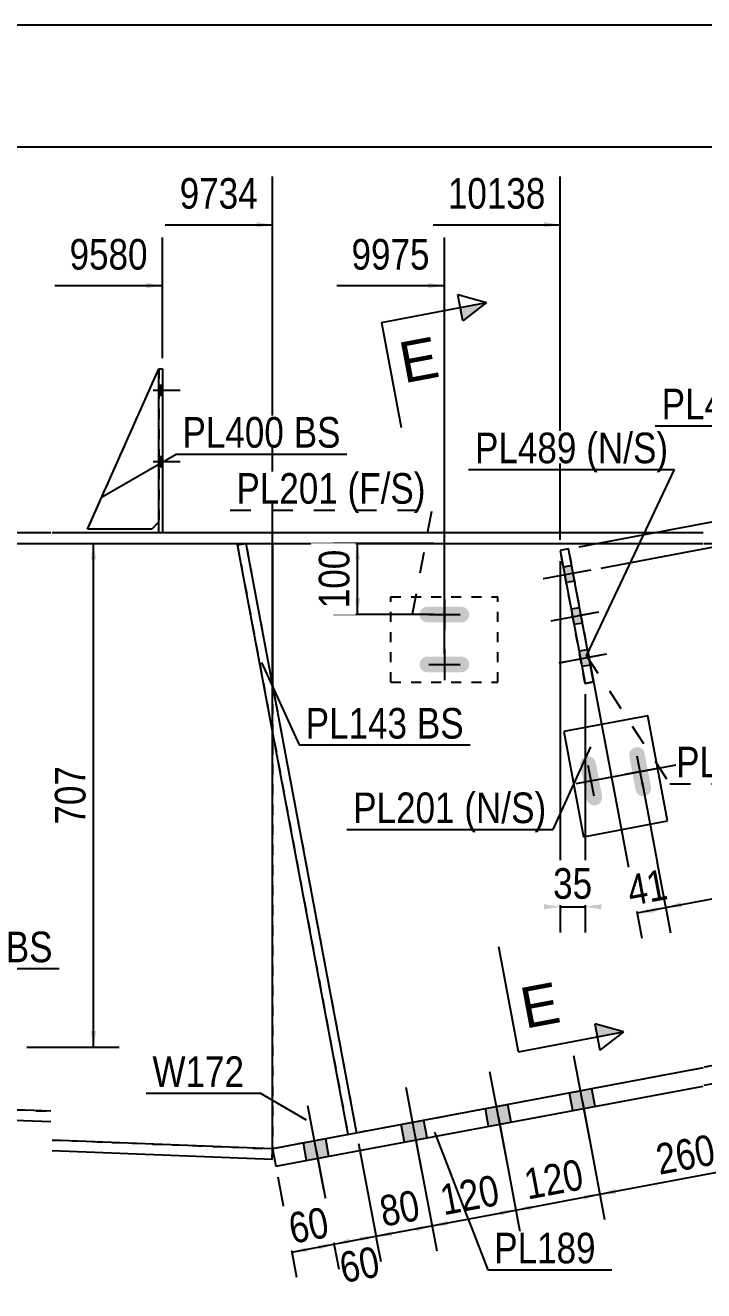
# Model space of a CAD drawing. Header units: millimetres. Extents: x -43 to 360, y -205 to 72.
# Drawn here: x 220.1 to 283.6, y -46.6 to 71.8 of the extents above; entities that cross this region are included whole.
import ezdxf

# ---------------------------------------------------------------- set-up
doc = ezdxf.new("R2010")
doc.units = ezdxf.units.MM
doc.linetypes.add('DXK_LINE_DOT1', pattern=[1.8814, 0.9407, -0.9407])
doc.linetypes.add('DXK_LINE_DOT2', pattern=[3.9198, 1.9599, -1.9599])
doc.styles.add('Arial', font='ARIAL.TTF', dxfattribs={"height": 0.2})
doc.styles.add('Arial Narrow', font='ARIALN.TTF', dxfattribs={"height": 0.2})

# ---------------------------------------------------------------- blocks, each defined once
blk = doc.blocks.new('Unknown-627019284-14518')
at = {"color": 5, "linetype": 'Continuous'}
blk.add_line((359.72, 71.81), (-40.28, 71.81), dxfattribs=at)
blk = doc.blocks.new('Part-627019284-8018 - 7994')
at = {"color": 2, "linetype": 'Continuous'}
for p, q in [((243.21, 23.33), (243.21, 10.01)), ((301.51, 23.33), (301.55, 23.14)), ((243.21, -33.33), (243.21, 5.68))]:
    blk.add_line(p, q, dxfattribs=at)
at = {"color": 7, "linetype": 'DXK_LINE_DOT1'}
for p, q in [((243.21, 23.33), (283.51, 23.33)), ((283.61, 23.33), (301.51, 23.33)), ((301.55, 23.14), (309.79, -20.78)), ((309.79, -20.78), (283.61, -25.7)), ((283.51, -25.76), (243.21, -33.33))]:
    blk.add_line(p, q, dxfattribs=at)
blk = doc.blocks.new('Part-627019284-8017 - 7994')
at = {"color": 2, "linetype": 'Continuous'}
blk.add_line((183.05, 23.33), (183.05, -23.33), dxfattribs=at)
at = {"color": 7, "linetype": 'DXK_LINE_DOT1'}
for p, q in [((183.05, 23.33), (186.39, 23.33)), ((186.49, 23.33), (193.17, 23.33)), ((193.27, 23.33), (207.82, 23.33)), ((207.92, 23.33), (222.47, 23.33)), ((222.57, 23.33), (243.21, 23.33)), ((243.21, 23.33), (243.21, -33.33)), ((183.05, -23.33), (186.39, -23.47)), ((186.49, -24), (193.17, -24.27)), ((193.27, -25.96), (207.82, -26.55)), ((207.92, -29.23), (222.47, -29.82)), ((222.57, -32.51), (243.21, -33.33))]:
    blk.add_line(p, q, dxfattribs=at)
blk = doc.blocks.new('Part-627019284-8013 - 7994')
at = {"color": 2, "linetype": 'Continuous'}
for p, q in [((222.47, 24.33), (207.92, 24.33)), ((283.51, 24.33), (222.57, 24.33)), ((207.92, 23.33), (222.47, 23.33)), ((222.57, 23.33), (283.51, 23.33))]:
    blk.add_line(p, q, dxfattribs=at)
blk = doc.blocks.new('Part-627019284-8022 - 7994')
at = {"color": 2, "linetype": 'Continuous'}
for p, q in [((189.82, -25.13), (189.86, -24.13)), ((193.17, -24.27), (189.86, -24.13)), ((193.17, -25.27), (189.82, -25.13)), ((203.62, -26.38), (193.27, -25.96)), ((207.82, -27.55), (193.27, -26.96)), ((207.82, -26.55), (203.78, -26.38)), ((218.27, -29.65), (207.92, -29.23)), ((222.47, -30.82), (207.92, -30.24)), ((222.47, -29.82), (218.43, -29.66)), ((243.21, -33.33), (222.57, -32.51)), ((243.17, -34.33), (222.57, -33.51)), ((243.17, -34.33), (243.21, -33.33))]:
    blk.add_line(p, q, dxfattribs=at)
blk = doc.blocks.new('Part-627019284-8089 - 7994')
at = {"color": 2, "linetype": 'Continuous'}
for p, q in [((225.9, 24.67), (232.57, 39.67)), ((232.57, 25.33), (231.9, 24.67)), ((231.9, 24.67), (225.9, 24.67))]:
    blk.add_line(p, q, dxfattribs=at)
at = {"color": 7, "linetype": 'DXK_LINE_DOT1'}
blk.add_line((232.57, 39.67), (232.57, 25.33), dxfattribs=at)
blk = doc.blocks.new('Part-627019284-8026 - 7994')
at = {"color": 2, "linetype": 'Continuous'}
for p, q in [((239.92, 23.19), (240.71, 23.33)), ((250.28, -32), (239.92, 23.19)), ((240.71, 23.33), (251.07, -31.86))]:
    blk.add_line(p, q, dxfattribs=at)
blk = doc.blocks.new('Part-627019284-8027 - 7994')
at = {"color": 7, "linetype": 'DXK_LINE_DOT1'}
for p, q in [((240.71, 23.33), (239.92, 23.19)), ((239.92, 23.19), (250.28, -32)), ((240.71, 23.33), (251.07, -31.86))]:
    blk.add_line(p, q, dxfattribs=at)
blk = doc.blocks.new('Part-627019284-8030 - 7994')
at = {"color": 2, "linetype": 'Continuous'}
for p, q in [((317.66, -19.31), (283.61, -25.7)), ((317.96, -20.94), (317.66, -19.31)), ((283.61, -27.39), (317.96, -20.94)), ((283.51, -25.76), (243.21, -33.33)), ((243.52, -34.97), (283.51, -27.46)), ((243.21, -33.33), (243.52, -34.97))]:
    blk.add_line(p, q, dxfattribs=at)
blk = doc.blocks.new('Part-627019284-8036 - 7994')
at = {"color": 7, "linetype": 'DXK_LINE_DOT1'}
for p, q in [((254.29, 10.33), (254.29, 18.33)), ((254.29, 18.33), (264.29, 18.33)), ((264.29, 10.33), (264.29, 18.33)), ((254.29, 10.33), (264.29, 10.33))]:
    blk.add_line(p, q, dxfattribs=at)
blk = doc.blocks.new('Part-627019284-8045 - 7994')
at = {"color": 2, "linetype": 'Continuous'}
for p, q in [((232.57, 24.33), (232.57, 39.67)), ((232.57, 39.67), (232.9, 39.67)), ((232.9, 39.67), (232.9, 24.33))]:
    blk.add_line(p, q, dxfattribs=at)
at = {"color": 7, "linetype": 'DXK_LINE_DOT1'}
blk.add_line((232.9, 24.33), (232.57, 24.33), dxfattribs=at)
blk = doc.blocks.new('Part-627019284-8048 - 7994')
at = {"color": 2, "linetype": 'Continuous'}
for p, q in [((278.33, 7.18), (270.47, 5.71)), ((280.18, -2.64), (278.33, 7.18)), ((270.47, 5.71), (272.32, -4.12)), ((272.32, -4.12), (280.18, -2.64))]:
    blk.add_line(p, q, dxfattribs=at)
blk = doc.blocks.new('Part-627019284-8049 - 7994')
at = {"color": 2, "linetype": 'Continuous'}
for p, q in [((270.92, 22.82), (270.13, 22.67)), ((270.13, 22.67), (272.47, 10.22)), ((273.26, 10.37), (270.92, 22.82)), ((272.47, 10.22), (273.26, 10.37))]:
    blk.add_line(p, q, dxfattribs=at)
blk = doc.blocks.new('Part-627019284-8071 - 7994')
at = {"color": 7, "linetype": 'DXK_LINE_DOT1'}
for p, q in [((270.92, 22.82), (270.13, 22.67)), ((272.47, 10.22), (270.13, 22.67)), ((273.26, 10.37), (270.92, 22.82)), ((273.26, 10.37), (272.47, 10.22))]:
    blk.add_line(p, q, dxfattribs=at)
blk = doc.blocks.new('Part-627019284-8109 - 7994')
at = {"color": 7, "linetype": 'DXK_LINE_DOT1'}
for p, q in [((225.9, 24.67), (232.57, 39.67)), ((232.57, 25.33), (231.9, 24.67)), ((231.9, 24.67), (225.9, 24.67))]:
    blk.add_line(p, q, dxfattribs=at)
blk = doc.blocks.new('Bolt-627019284-8120 - 7994')
at = {"linetype": 'Continuous'}
for points in [[(261.57, 16.39), (261.63, 16.67), (261.57, 16.95), (261.41, 17.19), (261.17, 17.35), (260.89, 17.4), (257.69, 17.4), (257.41, 17.35), (257.17, 17.19), (257.01, 16.95), (256.96, 16.67), (257.01, 16.39), (257.17, 16.15), (257.41, 15.99), (257.69, 15.93), (260.89, 15.93), (261.17, 15.99), (261.41, 16.15)], [(261.57, 11.72), (261.63, 12), (261.57, 12.28), (261.41, 12.52), (261.17, 12.68), (260.89, 12.73), (257.69, 12.73), (257.41, 12.68), (257.17, 12.52), (257.01, 12.28), (256.96, 12), (257.01, 11.72), (257.17, 11.48), (257.41, 11.32), (257.69, 11.27), (260.89, 11.27), (261.17, 11.32), (261.41, 11.48)]]:
    blk.add_hatch(color=3, dxfattribs=at).paths.add_polyline_path(points)
at = {"color": 3, "linetype": 'Continuous'}
for p, q in [((259.29, 18.13), (259.29, 15.2)), ((257.83, 16.67), (260.76, 16.67)), ((259.29, 13.47), (259.29, 10.53)), ((257.83, 12), (260.76, 12))]:
    blk.add_line(p, q, dxfattribs=at)
blk = doc.blocks.new('Bolt-627019284-8121 - 7994')
at = {"linetype": 'Continuous'}
for points in [[(277.74, 4.14), (277.47, 4.25), (277.19, 4.26), (276.92, 4.15), (276.72, 3.95), (276.6, 3.69), (276.6, 3.4), (277.19, 0.25), (277.3, -0.01), (277.5, -0.22), (277.76, -0.33), (278.05, -0.33), (278.31, -0.22), (278.52, -0.02), (278.63, 0.24), (278.63, 0.53), (278.04, 3.67), (277.94, 3.94)], [(273.15, 3.28), (272.89, 3.39), (272.6, 3.39), (272.34, 3.29), (272.13, 3.09), (272.02, 2.82), (272.02, 2.54), (272.61, -0.61), (272.71, -0.87), (272.91, -1.08), (273.18, -1.19), (273.46, -1.19), (273.73, -1.09), (273.93, -0.89), (274.04, -0.62), (274.05, -0.34), (273.46, 2.81), (273.35, 3.07)]]:
    blk.add_hatch(color=3, dxfattribs=at).paths.add_polyline_path(points)
at = {"color": 3, "linetype": 'Continuous'}
for p, q in [((273.3, -0.34), (272.76, 2.54)), ((277.89, 0.52), (277.35, 3.4)), ((274.47, 1.37), (271.59, 0.83)), ((279.06, 2.23), (276.18, 1.69))]:
    blk.add_line(p, q, dxfattribs=at)
blk = doc.blocks.new('Bolt-627019284-8122 - 7994')
at = {"linetype": 'Continuous'}
for points in [[(314.77, -19.85), (312.68, -20.24), (312.98, -21.88), (315.08, -21.49)], [(314.77, -19.85), (312.68, -20.24), (312.98, -21.88), (315.08, -21.49)], [(305.6, -21.57), (303.5, -21.96), (303.81, -23.6), (305.91, -23.21)], [(305.6, -21.57), (303.5, -21.96), (303.81, -23.6), (305.91, -23.21)], [(297.74, -23.05), (295.64, -23.44), (295.95, -25.08), (298.04, -24.68)], [(297.74, -23.05), (295.64, -23.44), (295.95, -25.08), (298.04, -24.68)], [(289.87, -24.52), (287.78, -24.92), (288.09, -26.55), (290.18, -26.16)], [(289.87, -24.52), (287.78, -24.92), (288.09, -26.55), (290.18, -26.16)], [(273.09, -27.72), (270.99, -28.12), (271.3, -29.75), (273.39, -29.36)], [(273.09, -27.72), (270.99, -28.12), (271.3, -29.75), (273.39, -29.36)], [(265.22, -29.2), (263.13, -29.59), (263.43, -31.23), (265.53, -30.84)], [(265.22, -29.2), (263.13, -29.59), (263.43, -31.23), (265.53, -30.84)], [(257.36, -30.68), (255.26, -31.07), (255.57, -32.71), (257.67, -32.31)], [(257.36, -30.68), (255.26, -31.07), (255.57, -32.71), (257.67, -32.31)], [(248.19, -32.4), (246.09, -32.79), (246.4, -34.43), (248.49, -34.04)], [(248.19, -32.4), (246.09, -32.79), (246.4, -34.43), (248.49, -34.04)]]:
    blk.add_hatch(color=3, dxfattribs=at).paths.add_polyline_path(points)
at = {"color": 3, "linetype": 'Continuous'}
for p, q in [((314.58, -24.61), (313.11, -16.77)), ((314.58, -24.61), (313.11, -16.77)), ((305.41, -26.34), (303.94, -18.49)), ((305.41, -26.34), (303.94, -18.49)), ((297.55, -27.81), (296.07, -19.97)), ((297.55, -27.81), (296.07, -19.97)), ((315.08, -21.49), (314.77, -19.85)), ((315.08, -21.49), (314.77, -19.85)), ((312.98, -21.88), (312.68, -20.24)), ((312.98, -21.88), (312.68, -20.24)), ((289.68, -29.29), (288.21, -21.44)), ((289.68, -29.29), (288.21, -21.44)), ((303.81, -23.6), (303.5, -21.96)), ((303.81, -23.6), (303.5, -21.96)), ((305.91, -23.21), (305.6, -21.57)), ((305.91, -23.21), (305.6, -21.57)), ((295.95, -25.08), (295.64, -23.44)), ((295.95, -25.08), (295.64, -23.44)), ((298.04, -24.68), (297.74, -23.05)), ((298.04, -24.68), (297.74, -23.05)), ((272.9, -32.49), (271.42, -24.64)), ((272.9, -32.49), (271.42, -24.64)), ((290.18, -26.16), (289.87, -24.52)), ((290.18, -26.16), (289.87, -24.52)), ((288.09, -26.55), (287.78, -24.92)), ((288.09, -26.55), (287.78, -24.92)), ((265.03, -33.97), (263.56, -26.12)), ((265.03, -33.97), (263.56, -26.12)), ((257.17, -35.44), (255.7, -27.6)), ((257.17, -35.44), (255.7, -27.6)), ((271.3, -29.75), (270.99, -28.12)), ((271.3, -29.75), (270.99, -28.12)), ((273.39, -29.36), (273.09, -27.72)), ((273.39, -29.36), (273.09, -27.72)), ((248, -37.17), (246.52, -29.32)), ((248, -37.17), (246.52, -29.32)), ((263.43, -31.23), (263.13, -29.59)), ((263.43, -31.23), (263.13, -29.59)), ((265.53, -30.84), (265.22, -29.2)), ((265.53, -30.84), (265.22, -29.2)), ((257.67, -32.31), (257.36, -30.68)), ((257.67, -32.31), (257.36, -30.68)), ((255.57, -32.71), (255.26, -31.07)), ((255.57, -32.71), (255.26, -31.07)), ((246.4, -34.43), (246.09, -32.79)), ((246.4, -34.43), (246.09, -32.79)), ((248.49, -34.04), (248.19, -32.4)), ((248.49, -34.04), (248.19, -32.4))]:
    blk.add_line(p, q, dxfattribs=at)
blk = doc.blocks.new('Bolt-627019284-8135 - 7994')
at = {"linetype": 'Continuous'}
for points in [[(232.9, 37.2), (232.9, 38.13), (232.57, 38.13), (232.57, 37.2)], [(232.9, 37.2), (232.9, 38.13), (232.57, 38.13), (232.57, 37.2)], [(232.9, 37.2), (232.9, 38.13), (232.57, 38.13), (232.57, 37.2)], [(232.9, 30.53), (232.9, 31.47), (232.57, 31.47), (232.57, 30.53)], [(232.9, 30.53), (232.9, 31.47), (232.57, 31.47), (232.57, 30.53)], [(232.9, 30.53), (232.9, 31.47), (232.57, 31.47), (232.57, 30.53)]]:
    blk.add_hatch(color=3, dxfattribs=at).paths.add_polyline_path(points)
at = {"color": 3, "linetype": 'Continuous'}
for p, q in [((232.57, 38.13), (232.9, 38.13)), ((232.57, 38.13), (232.9, 38.13)), ((232.57, 38.13), (232.9, 38.13)), ((232.03, 37.67), (234.57, 37.67)), ((232.03, 37.67), (234.57, 37.67)), ((232.03, 37.67), (234.57, 37.67)), ((232.57, 37.2), (232.9, 37.2)), ((232.57, 37.2), (232.9, 37.2)), ((232.57, 37.2), (232.9, 37.2)), ((232.03, 31), (234.57, 31)), ((232.03, 31), (234.57, 31)), ((232.03, 31), (234.57, 31)), ((232.57, 31.47), (232.9, 31.47)), ((232.57, 31.47), (232.9, 31.47)), ((232.57, 31.47), (232.9, 31.47)), ((232.57, 30.53), (232.9, 30.53)), ((232.57, 30.53), (232.9, 30.53)), ((232.57, 30.53), (232.9, 30.53))]:
    blk.add_line(p, q, dxfattribs=at)
blk = doc.blocks.new('Bolt-627019284-8139 - 7994')
at = {"linetype": 'Continuous'}
for points in [[(271.49, 19.8), (271.21, 21.25), (270.43, 21.1), (270.7, 19.66)], [(272.22, 15.87), (271.95, 17.31), (271.17, 17.17), (271.44, 15.73)], [(272.96, 11.94), (272.69, 13.38), (271.91, 13.24), (272.18, 11.79)]]:
    blk.add_hatch(color=3, dxfattribs=at).paths.add_polyline_path(points)
at = {"color": 3, "linetype": 'Continuous'}
for p, q in [((272.99, 20.83), (268.53, 20)), ((271.21, 21.25), (270.43, 21.1)), ((271.49, 19.8), (270.7, 19.66)), ((273.73, 16.9), (269.27, 16.06)), ((271.95, 17.31), (271.17, 17.17)), ((272.22, 15.87), (271.44, 15.73)), ((272.69, 13.38), (271.91, 13.24)), ((274.46, 12.97), (270.01, 12.13)), ((272.96, 11.94), (272.18, 11.79))]:
    blk.add_line(p, q, dxfattribs=at)
blk = doc.blocks.new('Bolt-627019284-8154 - 7994')
at = {"color": 3, "linetype": 'DXK_LINE_DOT2'}
for p, q in [((272.99, 20.83), (268.53, 20)), ((271.21, 21.25), (270.43, 21.1)), ((271.49, 19.8), (270.7, 19.66)), ((273.73, 16.9), (269.27, 16.06)), ((271.95, 17.31), (271.17, 17.17)), ((272.22, 15.87), (271.44, 15.73)), ((272.69, 13.38), (271.91, 13.24)), ((274.46, 12.97), (270.01, 12.13)), ((272.96, 11.94), (272.18, 11.79))]:
    blk.add_line(p, q, dxfattribs=at)
blk = doc.blocks.new('StraightDimension-627019284-15690 - 7994')
at = {"linetype": 'Continuous'}
for points in [[(278.84, -11.23), (277.32, -11.26), (278.75, -10.74)], [(278.49, -10.79), (280.01, -10.75), (278.58, -11.28)]]:
    blk.add_hatch(color=7, dxfattribs=at).paths.add_polyline_path(points)
at = {"color": 7, "linetype": 'Continuous'}
for p, q in [((272.69, 13.39), (277.76, -13.62)), ((277.8, 0.98), (280.45, -13.11)), ((277.32, -11.26), (280.01, -10.75))]:
    blk.add_line(p, q, dxfattribs=at)
at = {"color": 0}
blk.add_wipeout([(281.02, -10.41), (280.25, -6.28), (275.47, -7.18), (276.25, -11.31)], dxfattribs=at)
at = {"color": 3, "style": 'Arial Narrow'}
blk.add_text('41', height=2.863, rotation=10.6341, dxfattribs=at).set_placement((276.73, -10.61))
blk = doc.blocks.new('StraightDimension-627019284-16312 - 7994')
at = {"linetype": 'Continuous'}
for points in [[(250.47, -42.22), (248.95, -42.26), (250.38, -41.73)], [(251.36, -41.55), (252.88, -41.52), (251.46, -42.04)]]:
    blk.add_hatch(color=7, dxfattribs=at).paths.add_polyline_path(points)
at = {"color": 7, "linetype": 'Continuous'}
for p, q in [((251.25, -32.84), (253.3, -43.73)), ((247.32, -33.58), (249.37, -44.47)), ((248.95, -42.26), (252.88, -41.52))]:
    blk.add_line(p, q, dxfattribs=at)
at = {"color": 0}
blk.add_wipeout([(254.11, -45.71), (253.33, -41.59), (248.56, -42.48), (249.34, -46.61)], dxfattribs=at)
at = {"color": 3, "style": 'Arial Narrow'}
blk.add_text('60', height=2.863, rotation=10.6341, dxfattribs=at).set_placement((249.81, -45.91))
blk = doc.blocks.new('StraightDimension-627019284-16311 - 7994')
at = {"linetype": 'Continuous'}
for points in [[(254.4, -41.49), (252.88, -41.52), (254.31, -41)], [(256.61, -40.56), (258.13, -40.53), (256.7, -41.06)]]:
    blk.add_hatch(color=7, dxfattribs=at).paths.add_polyline_path(points)
at = {"color": 7, "linetype": 'Continuous'}
for p, q in [((256.5, -31.86), (258.57, -42.89)), ((251.25, -32.84), (253.33, -43.88)), ((252.88, -41.52), (258.13, -40.53))]:
    blk.add_line(p, q, dxfattribs=at)
at = {"color": 0}
blk.add_wipeout([(257.86, -40.43), (257.09, -36.3), (252.32, -37.2), (253.09, -41.33)], dxfattribs=at)
at = {"color": 3, "style": 'Arial Narrow'}
blk.add_text('80', height=2.863, rotation=10.6341, dxfattribs=at).set_placement((253.57, -40.63))
blk = doc.blocks.new('StraightDimension-627019284-15319 - 7994')
at = {"color": 7, "linetype": 'Continuous'}
blk.add_line((-2.59, 60.44), (317.96, 60.44), dxfattribs=at)
blk = doc.blocks.new('StraightDimension-627019284-15499 - 7994')
at = {"linetype": 'Continuous'}
for points in [[(250.9, 21.83), (251.15, 23.33), (251.4, 21.83)], [(251.4, 18.17), (251.15, 16.67), (250.9, 18.17)]]:
    blk.add_hatch(color=7, dxfattribs=at).paths.add_polyline_path(points)
at = {"color": 7, "linetype": 'Continuous'}
for p, q in [((258.29, 23.33), (248.9, 23.33)), ((251.15, 16.67), (251.15, 23.33)), ((258.29, 16.67), (248.9, 16.67))]:
    blk.add_line(p, q, dxfattribs=at)
at = {"color": 0}
blk.add_wipeout([(251, 23.34), (246.8, 23.34), (246.8, 16.66), (251, 16.66)], dxfattribs=at)
at = {"color": 3, "style": 'Arial Narrow'}
blk.add_text('100', height=2.863, rotation=90.0002, dxfattribs=at).set_placement((250.4, 17.26))
blk = doc.blocks.new('StraightDimension-627019284-15689 - 7994')
at = {"linetype": 'Continuous'}
for points in [[(305.44, -5.72), (306.96, -5.69), (305.53, -6.22)], [(281.53, -10.72), (280.01, -10.75), (281.43, -10.23)]]:
    blk.add_hatch(color=7, dxfattribs=at).paths.add_polyline_path(points)
at = {"color": 7, "linetype": 'Continuous'}
for p, q in [((302.32, 19), (307.4, -8.05)), ((277.8, 0.98), (280.45, -13.11)), ((280.01, -10.75), (306.96, -5.69))]:
    blk.add_line(p, q, dxfattribs=at)
at = {"color": 0}
blk.add_wipeout([(296.74, -7.46), (295.96, -3.33), (289.4, -4.57), (290.17, -8.69)], dxfattribs=at)
at = {"color": 3, "style": 'Arial Narrow'}
blk.add_text('415', height=2.863, rotation=10.6341, dxfattribs=at).set_placement((290.65, -7.99))
blk = doc.blocks.new('StraightDimension-627019284-16308 - 7994')
at = {"linetype": 'Continuous'}
for points in [[(289.13, -34.46), (290.65, -34.43), (289.22, -34.95)], [(275.37, -37.55), (273.85, -37.58), (275.28, -37.06)]]:
    blk.add_hatch(color=7, dxfattribs=at).paths.add_polyline_path(points)
at = {"color": 7, "linetype": 'Continuous'}
for p, q in [((289.01, -25.7), (291.09, -36.78)), ((272.22, -28.9), (274.29, -39.94)), ((273.85, -37.58), (290.65, -34.43))]:
    blk.add_line(p, q, dxfattribs=at)
at = {"color": 0}
blk.add_wipeout([(285.51, -35.24), (284.73, -31.11), (278.16, -32.34), (278.94, -36.47)], dxfattribs=at)
at = {"color": 3, "style": 'Arial Narrow'}
blk.add_text('260', height=2.863, rotation=10.6341, dxfattribs=at).set_placement((279.42, -35.77))
blk = doc.blocks.new('StraightDimension-627019284-16309 - 7994')
at = {"linetype": 'Continuous'}
for points in [[(272.33, -37.61), (273.85, -37.58), (272.42, -38.1)], [(267.51, -39.03), (265.99, -39.06), (267.42, -38.53)]]:
    blk.add_hatch(color=7, dxfattribs=at).paths.add_polyline_path(points)
at = {"color": 7, "linetype": 'Continuous'}
for p, q in [((272.22, -28.9), (274.29, -39.94)), ((264.36, -30.38), (266.43, -41.42)), ((265.99, -39.06), (273.85, -37.58))]:
    blk.add_line(p, q, dxfattribs=at)
at = {"color": 0}
blk.add_wipeout([(273.18, -37.55), (272.4, -33.43), (265.83, -34.66), (266.61, -38.79)], dxfattribs=at)
at = {"color": 3, "style": 'Arial Narrow'}
blk.add_text('120', height=2.863, rotation=10.6341, dxfattribs=at).set_placement((267.09, -38.09))
blk = doc.blocks.new('StraightDimension-627019284-16310 - 7994')
at = {"linetype": 'Continuous'}
for points in [[(264.47, -39.09), (265.99, -39.06), (264.56, -39.58)], [(259.65, -40.5), (258.13, -40.53), (259.55, -40.01)]]:
    blk.add_hatch(color=7, dxfattribs=at).paths.add_polyline_path(points)
at = {"color": 7, "linetype": 'Continuous'}
for p, q in [((264.36, -30.38), (266.43, -41.42)), ((256.5, -31.86), (258.57, -42.89)), ((258.13, -40.53), (265.99, -39.06))]:
    blk.add_line(p, q, dxfattribs=at)
at = {"color": 0}
blk.add_wipeout([(265.31, -39.03), (264.54, -34.9), (257.97, -36.14), (258.75, -40.26)], dxfattribs=at)
at = {"color": 3, "style": 'Arial Narrow'}
blk.add_text('120', height=2.863, rotation=10.6341, dxfattribs=at).set_placement((259.22, -39.56))
blk = doc.blocks.new('StraightDimension-627019284-16313 - 7994')
at = {"linetype": 'Continuous'}
for points in [[(246.54, -42.96), (245.02, -42.99), (246.45, -42.47)], [(247.43, -42.29), (248.95, -42.26), (247.53, -42.78)]]:
    blk.add_hatch(color=7, dxfattribs=at).paths.add_polyline_path(points)
at = {"color": 7, "linetype": 'Continuous'}
for p, q in [((247.32, -33.58), (249.4, -44.61)), ((243.7, -35.95), (245.46, -45.35)), ((245.02, -42.99), (248.95, -42.26))]:
    blk.add_line(p, q, dxfattribs=at)
at = {"color": 0}
blk.add_wipeout([(249.35, -42.03), (248.57, -37.9), (243.8, -38.8), (244.57, -42.93)], dxfattribs=at)
at = {"color": 3, "style": 'Arial Narrow'}
blk.add_text('60', height=2.863, rotation=10.6341, dxfattribs=at).set_placement((245.05, -42.23))
blk = doc.blocks.new('StraightDimension-627019284-16387 - 7994')
at = {"linetype": 'Continuous'}
for points in [[(226.2, 21.83), (226.45, 23.33), (226.7, 21.83)], [(226.7, -22.32), (226.45, -23.82), (226.2, -22.32)]]:
    blk.add_hatch(color=7, dxfattribs=at).paths.add_polyline_path(points)
at = {"color": 7, "linetype": 'Continuous'}
for p, q in [((220.22, 23.33), (228.85, 23.33)), ((226.45, -23.82), (226.45, 23.33)), ((220.22, -23.82), (228.85, -23.82))]:
    blk.add_line(p, q, dxfattribs=at)
at = {"color": 0}
blk.add_wipeout([(226.3, 3.1), (222.1, 3.1), (222.1, -3.59), (226.3, -3.59)], dxfattribs=at)
at = {"color": 3, "style": 'Arial Narrow'}
blk.add_text('707', height=2.863, rotation=90.0002, dxfattribs=at).set_placement((225.7, -2.99))
blk = doc.blocks.new('StraightDimension-627019284-17892 - 7994')
at = {"linetype": 'Continuous'}
for points in [[(268.63, -10.43), (270.13, -10.68), (268.63, -10.93)], [(273.97, -10.93), (272.47, -10.68), (273.97, -10.43)]]:
    blk.add_hatch(color=7, dxfattribs=at).paths.add_polyline_path(points)
at = {"color": 7, "linetype": 'Continuous'}
for p, q in [((270.13, 21.67), (270.13, -13.08)), ((272.47, 9.22), (272.47, -13.08)), ((270.13, -10.68), (272.47, -10.68))]:
    blk.add_line(p, q, dxfattribs=at)
at = {"color": 0}
blk.add_wipeout([(273.73, -10.53), (273.73, -6.33), (268.87, -6.33), (268.87, -10.53)], dxfattribs=at)
at = {"color": 3, "style": 'Arial Narrow'}
blk.add_text('35', height=2.863, dxfattribs=at).set_placement((269.47, -9.93))
blk = doc.blocks.new('StraightDimension-627019284-19514 - 7994')
at = {"linetype": 'Continuous'}
blk.add_hatch(color=7, dxfattribs=at).paths.add_polyline_path([(268.63, 53.4), (270.13, 53.15), (268.63, 52.9)])
at = {"color": 7, "linetype": 'Continuous'}
for p, q in [((270.13, 23.67), (270.13, 57.65)), ((258.24, 53.15), (270.13, 53.15))]:
    blk.add_line(p, q, dxfattribs=at)
at = {"color": 0}
blk.add_wipeout([(269.36, 54.05), (269.36, 58.25), (259.02, 58.25), (259.02, 54.05)], dxfattribs=at)
at = {"color": 3, "style": 'Arial Narrow'}
blk.add_text('10138', height=2.863, dxfattribs=at).set_placement((259.62, 54.65))
blk = doc.blocks.new('StraightDimension-627019284-19515 - 7994')
at = {"linetype": 'Continuous'}
blk.add_hatch(color=7, dxfattribs=at).paths.add_polyline_path([(257.79, 47.7), (259.29, 47.45), (257.79, 47.2)])
at = {"color": 7, "linetype": 'Continuous'}
for p, q in [((259.29, 13), (259.29, 51.95)), ((249.23, 47.45), (259.29, 47.45))]:
    blk.add_line(p, q, dxfattribs=at)
at = {"color": 0}
blk.add_wipeout([(258.52, 48.35), (258.52, 52.55), (250, 52.55), (250, 48.35)], dxfattribs=at)
at = {"color": 3, "style": 'Arial Narrow'}
blk.add_text('9975', height=2.863, dxfattribs=at).set_placement((250.6, 48.95))
blk = doc.blocks.new('StraightDimension-627019284-19516 - 7994')
at = {"linetype": 'Continuous'}
blk.add_hatch(color=7, dxfattribs=at).paths.add_polyline_path([(241.71, 53.4), (243.21, 53.15), (241.71, 52.9)])
at = {"color": 7, "linetype": 'Continuous'}
for p, q in [((243.21, -32.33), (243.21, 57.65)), ((233.15, 53.15), (243.21, 53.15))]:
    blk.add_line(p, q, dxfattribs=at)
at = {"color": 0}
blk.add_wipeout([(242.43, 54.05), (242.43, 58.25), (233.92, 58.25), (233.92, 54.05)], dxfattribs=at)
at = {"color": 3, "style": 'Arial Narrow'}
blk.add_text('9734', height=2.863, dxfattribs=at).set_placement((234.52, 54.65))
blk = doc.blocks.new('StraightDimension-627019284-19517 - 7994')
at = {"linetype": 'Continuous'}
blk.add_hatch(color=7, dxfattribs=at).paths.add_polyline_path([(231.4, 47.7), (232.9, 47.45), (231.4, 47.2)])
at = {"color": 7, "linetype": 'Continuous'}
for p, q in [((232.9, 40.67), (232.9, 51.95)), ((222.84, 47.45), (232.9, 47.45))]:
    blk.add_line(p, q, dxfattribs=at)
at = {"color": 0}
blk.add_wipeout([(232.13, 48.35), (232.13, 52.55), (223.61, 52.55), (223.61, 48.35)], dxfattribs=at)
at = {"color": 3, "style": 'Arial Narrow'}
blk.add_text('9580', height=2.863, dxfattribs=at).set_placement((224.21, 48.95))
blk = doc.blocks.new('StraightDimension-627019284-21701 - 7994')
at = {"linetype": 'Continuous'}
for points in [[(320.11, 8.42), (320.08, 9.94), (320.6, 8.51)], [(325.27, -16.35), (325.3, -17.87), (324.78, -16.44)]]:
    blk.add_hatch(color=7, dxfattribs=at).paths.add_polyline_path(points)
at = {"color": 7, "linetype": 'Continuous'}
for p, q in [((274.01, 1.29), (322.29, 10.35)), ((320.08, 9.94), (325.3, -17.87)), ((301.62, -22.32), (327.51, -17.45))]:
    blk.add_line(p, q, dxfattribs=at)
at = {"color": 0}
blk.add_wipeout([(323.46, -7.22), (327.58, -6.45), (326.35, 0.12), (322.22, -0.65)], dxfattribs=at)
at = {"color": 3, "style": 'Arial Narrow'}
blk.add_text('425', height=2.863, rotation=-79.3661, dxfattribs=at).set_placement((322.92, -1.13))
blk = doc.blocks.new('StraightDimension-627019284-21702 - 7994')
at = {"linetype": 'Continuous'}
for points in [[(316.53, 27.48), (316.5, 29), (317.02, 27.58)], [(320.05, 11.46), (320.08, 9.94), (319.56, 11.37)]]:
    blk.add_hatch(color=7, dxfattribs=at).paths.add_polyline_path(points)
at = {"color": 7, "linetype": 'Continuous'}
for p, q in [((273.97, 21.02), (318.71, 29.42)), ((316.5, 29), (320.08, 9.94)), ((274.01, 1.29), (322.29, 10.35))]:
    blk.add_line(p, q, dxfattribs=at)
at = {"color": 0}
blk.add_wipeout([(319.05, 16.21), (323.18, 16.99), (321.95, 23.56), (317.82, 22.78)], dxfattribs=at)
at = {"color": 3, "style": 'Arial Narrow'}
blk.add_text('291', height=2.863, rotation=-79.3661, dxfattribs=at).set_placement((318.52, 22.3))
blk = doc.blocks.new('StraightDimension-627019284-21703 - 7994')
at = {"linetype": 'Continuous'}
for points in [[(316.04, 32.82), (316.07, 31.3), (315.55, 32.73)], [(316.53, 27.48), (316.5, 29), (317.02, 27.58)]]:
    blk.add_hatch(color=7, dxfattribs=at).paths.add_polyline_path(points)
at = {"color": 7, "linetype": 'Continuous'}
for p, q in [((271.9, 23), (318.28, 31.71)), ((316.07, 31.3), (316.5, 29)), ((273.97, 21.02), (318.71, 29.42))]:
    blk.add_line(p, q, dxfattribs=at)
at = {"color": 0}
blk.add_wipeout([(316.88, 27.79), (321.01, 28.57), (320.11, 33.34), (315.98, 32.57)], dxfattribs=at)
at = {"color": 3, "style": 'Arial Narrow'}
blk.add_text('35', height=2.863, rotation=-79.3661, dxfattribs=at).set_placement((316.68, 32.09))
blk = doc.blocks.new('MarkSet-627019284-21951 - 7994')
at = {"color": 7, "linetype": 'Continuous'}
for p, q in [((227.25, 27.69), (234.18, 31.69)), ((234.18, 31.69), (250.17, 31.69))]:
    blk.add_line(p, q, dxfattribs=at)
at = {"color": 0}
for points in [[(244.29, 32.29), (244.29, 35.29), (234.78, 35.29), (234.78, 32.29)], [(249.57, 32.29), (249.57, 35.29), (245.19, 35.29), (245.19, 32.29)]]:
    blk.add_wipeout(points, dxfattribs=at)
for points in [[(244.29, 32.29), (244.29, 35.29), (234.78, 35.29), (234.78, 32.29)], [(249.57, 32.29), (249.57, 35.29), (245.19, 35.29), (245.19, 32.29)]]:
    blk.add_wipeout(points, dxfattribs=at)
at = {"color": 3, "style": 'Arial Narrow'}
for s, p in [('PL400', (234.78, 32.29)), ('BS', (245.19, 32.29))]:
    blk.add_text(s, height=2.863, dxfattribs=at).set_placement(p)
blk = doc.blocks.new('MarkSet-627019284-21840 - 7994')
at = {"color": 7, "linetype": 'Continuous'}
for p, q in [((242.18, 12.19), (245.71, 4.46)), ((245.71, 4.46), (261.7, 4.46))]:
    blk.add_line(p, q, dxfattribs=at)
at = {"color": 0}
for points in [[(255.82, 5.06), (255.82, 8.06), (246.31, 8.06), (246.31, 5.06)], [(261.1, 5.06), (261.1, 8.06), (256.72, 8.06), (256.72, 5.06)]]:
    blk.add_wipeout(points, dxfattribs=at)
for points in [[(255.82, 5.06), (255.82, 8.06), (246.31, 8.06), (246.31, 5.06)], [(261.1, 5.06), (261.1, 8.06), (256.72, 8.06), (256.72, 5.06)]]:
    blk.add_wipeout(points, dxfattribs=at)
at = {"color": 3, "style": 'Arial Narrow'}
for s, p in [('PL143', (246.31, 5.06)), ('BS', (256.72, 5.06))]:
    blk.add_text(s, height=2.863, dxfattribs=at).set_placement(p)
blk = doc.blocks.new('Mark-627019284-22063 - 7994')
at = {"color": 7, "linetype": 'Continuous'}
for p in [(261.56, 30.23), (272.6, 12.81)]:
    blk.add_line(p, (280.83, 30.23), dxfattribs=at)
at = {"color": 0}
for points in [[(271.67, 30.83), (271.67, 33.83), (262.16, 33.83), (262.16, 30.83)], [(280.23, 30.83), (280.23, 33.83), (272.57, 33.83), (272.57, 30.83)]]:
    blk.add_wipeout(points, dxfattribs=at)
for points in [[(271.67, 30.83), (271.67, 33.83), (262.16, 33.83), (262.16, 30.83)], [(280.23, 30.83), (280.23, 33.83), (272.57, 33.83), (272.57, 30.83)]]:
    blk.add_wipeout(points, dxfattribs=at)
at = {"color": 3, "style": 'Arial Narrow'}
for s, p in [('PL489', (262.16, 30.83)), ('(N/', (272.57, 30.83)), ('S)', (276.95, 30.83))]:
    blk.add_text(s, height=2.863, dxfattribs=at).set_placement(p)
blk = doc.blocks.new('Mark-627019284-22039 - 7994')
at = {"color": 7, "linetype": 'DXK_LINE_DOT2'}
for p in [(239.23, 26.44), (256.31, 16.72)]:
    blk.add_line(p, (258.13, 26.44), dxfattribs=at)
at = {"color": 0}
for points in [[(249.33, 27.04), (249.33, 30.04), (239.83, 30.04), (239.83, 27.04)], [(257.53, 27.04), (257.53, 30.04), (250.23, 30.04), (250.23, 27.04)]]:
    blk.add_wipeout(points, dxfattribs=at)
for points in [[(249.33, 27.04), (249.33, 30.04), (239.83, 30.04), (239.83, 27.04)], [(257.53, 27.04), (257.53, 30.04), (250.23, 30.04), (250.23, 27.04)]]:
    blk.add_wipeout(points, dxfattribs=at)
at = {"color": 3, "style": 'Arial Narrow'}
for s, p in [('PL201', (239.83, 27.04)), ('(F/', (250.23, 27.04)), ('S)', (254.24, 27.04))]:
    blk.add_text(s, height=2.863, dxfattribs=at).set_placement(p)
blk = doc.blocks.new('SectionMark-627019284-19918 - 7994')
at = {"linetype": 'Continuous'}
for points in [[(261.01, 44.17), (260.78, 45.4), (263.24, 45.86)], [(273.6, -22.86), (273.37, -21.63), (276.05, -22.4)]]:
    blk.add_hatch(color=30, dxfattribs=at).paths.add_polyline_path(points)
at = {"color": 30, "linetype": 'Continuous'}
for p, q in [((261.01, 44.17), (260.55, 46.62)), ((260.55, 46.62), (263.24, 45.86)), ((253.41, 44.01), (263.24, 45.86)), ((263.24, 45.86), (261.01, 44.17)), ((276.05, -22.4), (273.37, -21.63)), ((273.37, -21.63), (273.83, -24.09)), ((276.05, -22.4), (273.83, -24.09))]:
    blk.add_line(p, q, dxfattribs=at)
at = {"color": 0, "linetype": 'Continuous'}
for points in [[(258.99, 38.96), (258.25, 42.89), (254.76, 42.23), (255.5, 38.3)], [(270.33, -21.44), (269.6, -17.51), (266.1, -18.17), (266.84, -22.1)]]:
    blk.add_wipeout(points, dxfattribs=at)
at = {"color": 30, "linetype": 'Continuous'}
for p, q in [((253.41, 44.01), (255.25, 34.18)), ((266.23, -24.25), (264.38, -14.42)), ((266.23, -24.25), (276.05, -22.4))]:
    blk.add_line(p, q, dxfattribs=at)
at = {"color": 96, "linetype": 'Continuous', "style": 'Arial'}
for p in [(255.5, 38.3), (266.84, -22.1)]:
    blk.add_text('E', height=3.82, rotation=10.6341, dxfattribs=at).set_placement(p)
blk = doc.blocks.new('MarkSet-627019284-21851 - 7994')
at = {"color": 7, "linetype": 'Continuous'}
for p, q in [((203.7, -20), (207.24, -16.47)), ((207.24, -16.47), (223.23, -16.47))]:
    blk.add_line(p, q, dxfattribs=at)
at = {"color": 0}
for points in [[(217.34, -15.87), (217.34, -12.87), (207.84, -12.87), (207.84, -15.87)], [(222.63, -15.87), (222.63, -12.87), (218.24, -12.87), (218.24, -15.87)]]:
    blk.add_wipeout(points, dxfattribs=at)
for points in [[(217.34, -15.87), (217.34, -12.87), (207.84, -12.87), (207.84, -15.87)], [(222.63, -15.87), (222.63, -12.87), (218.24, -12.87), (218.24, -15.87)]]:
    blk.add_wipeout(points, dxfattribs=at)
at = {"color": 3, "style": 'Arial Narrow'}
for s, p in [('PL521', (207.84, -15.87)), ('BS', (218.24, -15.87))]:
    blk.add_text(s, height=2.863, dxfattribs=at).set_placement(p)
blk = doc.blocks.new('MarkSet-627019284-21940 - 7994')
at = {"color": 7, "linetype": 'Continuous'}
for p in [(279.03, 34.34), (297.96, 27.89)]:
    blk.add_line(p, (295.02, 34.34), dxfattribs=at)
at = {"color": 0}
for points in [[(289.13, 34.94), (289.13, 37.94), (279.63, 37.94), (279.63, 34.94)], [(294.42, 34.94), (294.42, 37.94), (290.03, 37.94), (290.03, 34.94)]]:
    blk.add_wipeout(points, dxfattribs=at)
for points in [[(289.13, 34.94), (289.13, 37.94), (279.63, 37.94), (279.63, 34.94)], [(294.42, 34.94), (294.42, 37.94), (290.03, 37.94), (290.03, 34.94)]]:
    blk.add_wipeout(points, dxfattribs=at)
at = {"color": 3, "style": 'Arial Narrow'}
for s, p in [('PL400', (279.63, 34.94)), ('BS', (290.03, 34.94))]:
    blk.add_text(s, height=2.863, dxfattribs=at).set_placement(p)
blk = doc.blocks.new('Mark-627019284-22015 - 7994')
at = {"color": 7, "linetype": 'Continuous'}
for p in [(231.37, -28.14), (246.38, -30.64)]:
    blk.add_line(p, (242.05, -28.14), dxfattribs=at)
at = {"color": 0}
blk.add_wipeout([(240.55, -27.54), (240.55, -24.54), (231.97, -24.54), (231.97, -27.54)], dxfattribs=at)
blk.add_wipeout([(240.55, -27.54), (240.55, -24.54), (231.97, -24.54), (231.97, -27.54)], dxfattribs=at)
at = {"color": 3, "style": 'Arial Narrow'}
blk.add_text('W172', height=2.863, dxfattribs=at).set_placement((231.97, -27.54))
blk = doc.blocks.new('Mark-627019284-22030 - 7994')
at = {"color": 7, "linetype": 'Continuous'}
for p, q in [((258.36, -31.79), (263.36, -44.65)), ((263.36, -44.65), (274.96, -44.65))]:
    blk.add_line(p, q, dxfattribs=at)
at = {"color": 0}
blk.add_wipeout([(273.46, -44.05), (273.46, -41.05), (263.96, -41.05), (263.96, -44.05)], dxfattribs=at)
blk.add_wipeout([(273.46, -44.05), (273.46, -41.05), (263.96, -41.05), (263.96, -44.05)], dxfattribs=at)
at = {"color": 3, "style": 'Arial Narrow'}
blk.add_text('PL189', height=2.863, dxfattribs=at).set_placement((263.96, -44.05))
blk = doc.blocks.new('Mark-627019284-22060 - 7994')
at = {"color": 7, "linetype": 'Continuous'}
for p in [(272.96, 4.28), (250.16, -3.45)]:
    blk.add_line(p, (269.43, -3.45), dxfattribs=at)
at = {"color": 0}
for points in [[(260.26, -2.85), (260.26, 0.15), (250.76, 0.15), (250.76, -2.85)], [(268.83, -2.85), (268.83, 0.15), (261.16, 0.15), (261.16, -2.85)]]:
    blk.add_wipeout(points, dxfattribs=at)
for points in [[(260.26, -2.85), (260.26, 0.15), (250.76, 0.15), (250.76, -2.85)], [(268.83, -2.85), (268.83, 0.15), (261.16, 0.15), (261.16, -2.85)]]:
    blk.add_wipeout(points, dxfattribs=at)
at = {"color": 3, "style": 'Arial Narrow'}
for s, p in [('PL201', (250.76, -2.85)), ('(N/', (261.16, -2.85)), ('S)', (265.54, -2.85))]:
    blk.add_text(s, height=2.863, dxfattribs=at).set_placement(p)
blk = doc.blocks.new('Mark-627019284-22084 - 7994')
at = {"color": 7, "linetype": 'DXK_LINE_DOT2'}
for p, q in [((272.6, 12.81), (280.38, 0.83)), ((280.38, 0.83), (299.28, 0.83))]:
    blk.add_line(p, q, dxfattribs=at)
at = {"color": 0}
for points in [[(290.48, 1.43), (290.48, 4.43), (280.98, 4.43), (280.98, 1.43)], [(298.68, 1.43), (298.68, 4.43), (291.38, 4.43), (291.38, 1.43)]]:
    blk.add_wipeout(points, dxfattribs=at)
for points in [[(290.48, 1.43), (290.48, 4.43), (280.98, 4.43), (280.98, 1.43)], [(298.68, 1.43), (298.68, 4.43), (291.38, 4.43), (291.38, 1.43)]]:
    blk.add_wipeout(points, dxfattribs=at)
at = {"color": 3, "style": 'Arial Narrow'}
for s, p in [('PL384', (280.98, 1.43)), ('(F/', (291.38, 1.43)), ('S)', (295.4, 1.43))]:
    blk.add_text(s, height=2.863, dxfattribs=at).set_placement(p)

msp = doc.modelspace()

# ---------------------------------------------------------------- block references
for name in ['Unknown-627019284-14518', 'Part-627019284-8089 - 7994', 'Part-627019284-8109 - 7994', 'Part-627019284-8045 - 7994', 'Bolt-627019284-8135 - 7994', 'Part-627019284-8013 - 7994', 'Part-627019284-8017 - 7994', 'Part-627019284-8026 - 7994', 'Part-627019284-8027 - 7994', 'Part-627019284-8018 - 7994', 'Part-627019284-8049 - 7994', 'Part-627019284-8071 - 7994', 'Bolt-627019284-8139 - 7994', 'Bolt-627019284-8154 - 7994', 'Part-627019284-8036 - 7994', 'Bolt-627019284-8120 - 7994', 'Part-627019284-8048 - 7994', 'Bolt-627019284-8121 - 7994', 'Bolt-627019284-8122 - 7994', 'Part-627019284-8030 - 7994', 'Part-627019284-8022 - 7994']:
    msp.add_blockref(name, (0, 0))

# ---------------------------------------------------------------- next in the draw order: block references
for name in ['StraightDimension-627019284-15690 - 7994', 'StraightDimension-627019284-16308 - 7994', 'StraightDimension-627019284-16312 - 7994']:
    msp.add_blockref(name, (0, 0))

# ---------------------------------------------------------------- next in the draw order: block references
for name in ['StraightDimension-627019284-15319 - 7994', 'StraightDimension-627019284-16309 - 7994', 'StraightDimension-627019284-16311 - 7994', 'StraightDimension-627019284-16313 - 7994']:
    msp.add_blockref(name, (0, 0))

# ---------------------------------------------------------------- next in the draw order: block references
for name in ['StraightDimension-627019284-19516 - 7994', 'StraightDimension-627019284-16387 - 7994', 'StraightDimension-627019284-15499 - 7994', 'StraightDimension-627019284-17892 - 7994', 'StraightDimension-627019284-15689 - 7994', 'StraightDimension-627019284-16310 - 7994']:
    msp.add_blockref(name, (0, 0))

# ---------------------------------------------------------------- next in the draw order: block references
for name in ['StraightDimension-627019284-19514 - 7994', 'StraightDimension-627019284-19517 - 7994', 'MarkSet-627019284-21840 - 7994', 'StraightDimension-627019284-21701 - 7994', 'MarkSet-627019284-21851 - 7994', 'Mark-627019284-22015 - 7994', 'Mark-627019284-22030 - 7994']:
    msp.add_blockref(name, (0, 0))

# ---------------------------------------------------------------- next in the draw order: block references
for name in ['StraightDimension-627019284-19515 - 7994', 'StraightDimension-627019284-21702 - 7994']:
    msp.add_blockref(name, (0, 0))

# ---------------------------------------------------------------- next in the draw order: block references
for name in ['MarkSet-627019284-21951 - 7994', 'StraightDimension-627019284-21703 - 7994']:
    msp.add_blockref(name, (0, 0))

# ---------------------------------------------------------------- next in the draw order: block references
for name in ['Mark-627019284-22063 - 7994', 'Mark-627019284-22039 - 7994']:
    msp.add_blockref(name, (0, 0))

# ---------------------------------------------------------------- next in the draw order: block references
for name in ['SectionMark-627019284-19918 - 7994', 'MarkSet-627019284-21940 - 7994']:
    msp.add_blockref(name, (0, 0))

# ---------------------------------------------------------------- next in the draw order: block references
msp.add_blockref('Mark-627019284-22060 - 7994', (0, 0))

# ---------------------------------------------------------------- next in the draw order: block references
msp.add_blockref('Mark-627019284-22084 - 7994', (0, 0))

doc.saveas('drawing.dxf')
